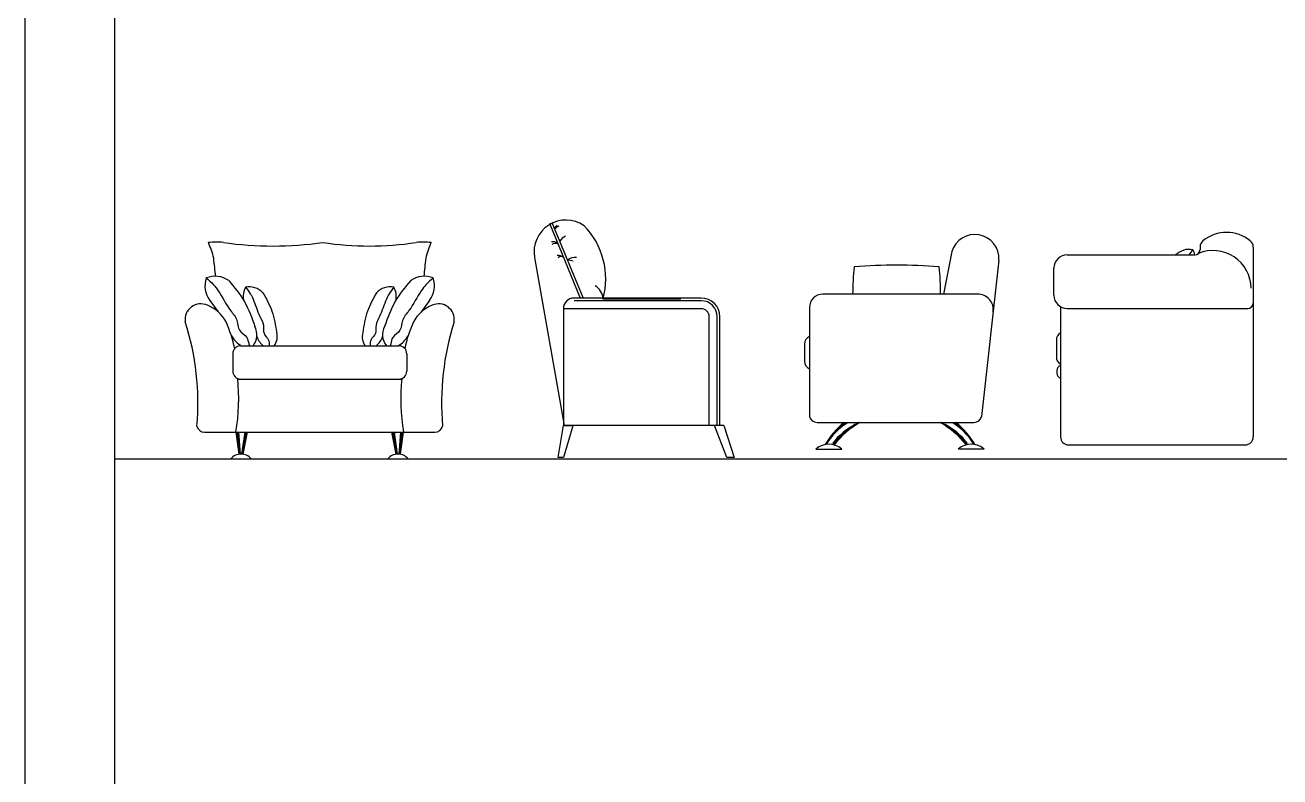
# Model space of a CAD drawing. Header units: inches. Extents: x 6 to 48.5, y 12.5 to 37.3.
# Drawn here: x 5.971 to 10.691, y 22.083 to 24.913 of the extents above; entities that cross this region are included whole.
import ezdxf

# ---------------------------------------------------------------- set-up
doc = ezdxf.new("R2010")
doc.units = ezdxf.units.IN
doc.header["$MEASUREMENT"] = 0
for name, color, linetype in [('02', 2, 'Continuous'), ('1', 1, 'Continuous'), ('4', 4, 'Continuous'), ('kadrbm', 4, 'Continuous')]:
    doc.layers.add(name, color=color, linetype=linetype)

# ---------------------------------------------------------------- blocks, each defined once
blk = doc.blocks.new('kadrbm')
at = {"layer": 'kadrbm', "color": 4}
blk.add_lwpolyline([(0, 0), (0, 24.7972), (21, 24.7972), (21, 0), (0, 0)], close=True, dxfattribs=at)
blk.add_lwpolyline([(20.6631, 0.3257), (20.6631, 24.4603), (0.3369, 24.4603), (0.3369, 0.3257), (20.6631, 0.3257)], dxfattribs=at)

msp = doc.modelspace()

# ---------------------------------------------------------------- linework, layer by layer
at = {"layer": '02'}
for p, q in [((7.9525, 24.1703), (8.07, 23.8854)), ((7.9432, 24.1667), (8.0592, 23.8854)), ((7.9958, 23.8454), (7.9958, 23.4054)), ((8.5143, 23.8454), (7.9958, 23.8454)), ((8.5143, 23.8854), (8.0358, 23.8854)), ((8.5143, 23.8754), (8.0358, 23.8754)), ((8.1447, 23.8829), (8.438, 23.8829)), ((8.5443, 23.4054), (8.5443, 23.8154)), ((8.5743, 23.4054), (8.5743, 23.8154)), ((6.7703, 23.5806), (7.3878, 23.5806)), ((6.7688, 23.3806), (6.7776, 23.2979)), ((6.7736, 23.3806), (6.7799, 23.2981)), ((6.7971, 23.3806), (6.7853, 23.2982)), ((6.8022, 23.3806), (6.7887, 23.2978)), ((7.3539, 23.3806), (7.3674, 23.2978)), ((7.359, 23.3806), (7.3707, 23.2982)), ((7.3824, 23.3806), (7.3762, 23.2981)), ((7.3873, 23.3806), (7.3785, 23.2979))]:
    msp.add_line(p, q, dxfattribs=at)
for centre, radius, start, end in [((7.9885, 24.1369), 0.0277, 125.2673, 162.1372), ((8.0674, 24.0222), 0.1614, 123.5904, 130.7203), ((7.9546, 24.0686), 0.0291, 49.8428, 97.3436), ((7.9658, 24.0663), 0.0247, 74.4222, 122.1425), ((8.0225, 24.0762), 0.0461, 114.4314, 149.7715), ((7.9741, 24.0103), 0.0355, 51.9645, 92.6346), ((7.9869, 24.0293), 0.0128, 29.9671, 150.0329), ((8.0394, 23.9922), 0.0464, 83.208, 127.7311), ((7.9839, 23.8494), 0.1815, 74.4357, 81.42), ((8.0844, 23.8785), 0.0613, 6.4429, 59.3135), ((8.0358, 23.8454), 0.04, 90, 180), ((8.5143, 23.8154), 0.06, 0, 90), ((8.5143, 23.8154), 0.03, 0, 90), ((9.1984, 23.2104), 0.249, 124.3728, 150.1504), ((9.193, 23.2087), 0.2442, 122.223, 148.7838), ((9.2434, 23.1611), 0.2902, 117.9833, 143.5279), ((9.281, 23.1611), 0.2902, 36.4721, 62.0167), ((9.3314, 23.2087), 0.2442, 31.2162, 57.777), ((9.326, 23.2104), 0.249, 29.8496, 55.6272), ((9.2209, 23.172), 0.2699, 118.42, 142.1102), ((9.3035, 23.172), 0.2699, 37.8898, 61.58)]:
    msp.add_arc(centre, radius, start, end, dxfattribs=at)
msp.add_open_spline([(10.3641, 24.0676), (10.3589, 24.0611), (10.3538, 24.0546), (10.3491, 24.0477)], degree=3, dxfattribs=at)
for points, knots in [([(6.652, 23.9611), (6.6615, 23.9529), (6.6781, 23.9385), (6.7094, 23.8977), (6.7316, 23.8488), (6.7721, 23.8057), (6.77, 23.76), (6.8068, 23.7435), (6.8104, 23.7188), (6.8133, 23.7082), (6.814, 23.7059)], [0, 0, 0, 0, 37.506288, 65.782259, 153.619658, 198.465285, 236.495883, 274.837161, 300.242842, 307.42838, 307.42838, 307.42838, 307.42838]), ([(7.506, 23.9611), (7.4966, 23.9529), (7.48, 23.9385), (7.4486, 23.8977), (7.4264, 23.8488), (7.386, 23.8057), (7.388, 23.76), (7.3512, 23.7435), (7.3476, 23.7188), (7.3447, 23.7082), (7.344, 23.7059)], [0, 0, 0, 0, 37.506288, 65.782259, 153.619658, 198.465285, 236.495883, 274.837161, 300.242842, 307.42838, 307.42838, 307.42838, 307.42838]), ([(6.8001, 23.9261), (6.8063, 23.9183), (6.8172, 23.9045), (6.8358, 23.8677), (6.8461, 23.826), (6.8715, 23.7862), (6.8631, 23.7505), (6.8896, 23.7321), (6.8888, 23.7137), (6.8893, 23.7064), (6.8893, 23.7059)], [0, 0, 0, 0, 37.506288, 65.782259, 153.619658, 198.465285, 236.495883, 274.837161, 300.242842, 301.926971, 301.926971, 301.926971, 301.926971]), ([(7.3579, 23.9261), (7.3517, 23.9183), (7.3408, 23.9045), (7.3222, 23.8677), (7.312, 23.826), (7.2866, 23.7862), (7.2949, 23.7505), (7.2684, 23.7321), (7.2692, 23.7137), (7.2688, 23.7064), (7.2687, 23.7059)], [0, 0, 0, 0, 37.506288, 65.782259, 153.619658, 198.465285, 236.495883, 274.837161, 300.242842, 301.926971, 301.926971, 301.926971, 301.926971])]:
    msp.add_open_spline(points, degree=3, knots=knots, dxfattribs=at)
at = {"layer": '1'}
for p, q in [((10.3908, 24.0776), (10.3908, 24.0677)), ((10.5908, 24.0776), (10.5908, 23.3628)), ((9.4569, 24.0606), (9.4252, 23.9005)), ((9.6341, 24.0286), (9.5689, 23.4403)), ((9.891, 24.0477), (10.3708, 24.0477)), ((9.841, 23.8961), (9.841, 23.9977)), ((9.5543, 23.9005), (8.9714, 23.9005)), ((8.9214, 23.8505), (8.9214, 23.4403)), ((9.866, 23.8528), (9.866, 23.3628)), ((9.891, 23.8461), (10.5708, 23.8461)), ((6.7817, 23.7059), (7.3763, 23.7059)), ((8.9029, 23.7127), (8.9029, 23.6474)), ((9.8503, 23.7281), (9.8503, 23.6628)), ((6.7517, 23.6759), (6.7517, 23.6106)), ((7.4063, 23.6759), (7.4063, 23.6106)), ((9.8523, 23.6128), (9.8523, 23.6028)), ((8.9505, 23.4174), (9.5398, 23.4174)), ((6.6459, 23.3806), (7.5122, 23.3806)), ((9.896, 23.3328), (10.5608, 23.3328)), ((6.3075, 23.2806), (26.6337, 23.2806))]:
    msp.add_line(p, q, dxfattribs=at)
for centre, radius, start, end in [((9.5436, 24.0339), 0.0907, 356.6606, 162.8598), ((10.4908, 23.993), 0.1398, 50.4063, 129.5937), ((6.6901, 23.8309), 0.2652, 84.3094, 96.5371), ((6.3884, 23.9685), 0.2993, 12.865, 24.8581), ((6.9034, 25.3814), 1.3002, 261.7315, 278.288), ((7.2664, 25.2239), 1.1427, 261.1582, 278.821), ((7.468, 23.8309), 0.2652, 83.4629, 95.6906), ((7.7697, 23.9685), 0.2993, 155.1419, 167.135), ((10.4208, 24.0776), 0.03, 129.5937, 180), ((10.5608, 24.0776), 0.03, 0, 50.4063), ((2.376, 23.5318), 4.3334, 5.7686, 6.6708), ((11.782, 23.5318), 4.3334, 173.3292, 174.2314), ((9.891, 23.9977), 0.05, 90, 180), ((10.3708, 24.0677), 0.02, 270, 0), ((10.4393, 23.9205), 0.1437, 0.7176, 112.237), ((10.0877, 23.8988), 1.0038, 174.0143, 179.9025), ((9.2495, 21.7657), 2.2435, 85.9064, 94.0936), ((8.4706, 23.9053), 0.9442, 359.7097, 5.969), ((8.9714, 23.8505), 0.05, 90, 180), ((9.5541, 23.8415), 0.059, 351.7791, 90.2322), ((9.891, 23.8961), 0.05, 180, 270), ((6.6316, 23.8047), 0.059, 65.3723, 188.2209), ((6.6039, 23.729), 0.1395, 28.478, 67.9871), ((7.5542, 23.729), 0.1395, 112.0129, 151.522), ((7.5264, 23.8047), 0.059, 351.7791, 114.6277), ((10.5708, 23.8661), 0.02, 270, 0), ((5.617, 23.4915), 1.0036, 354.969, 17.6796), ((6.2694, 23.5906), 0.501, 12.1108, 24.1446), ((7.8886, 23.5906), 0.501, 155.8554, 167.8892), ((8.5411, 23.4915), 1.0036, 162.3204, 185.031), ((9.8803, 23.7281), 0.03, 118.3772, 180), ((6.7817, 23.6759), 0.03, 90, 180), ((7.3763, 23.6759), 0.03, 0, 90), ((8.9329, 23.7127), 0.03, 112.5102, 180), ((9.8803, 23.6628), 0.03, 180, 241.6228), ((6.7817, 23.6106), 0.03, 180, 270), ((7.3763, 23.6106), 0.03, 270, 0), ((8.9329, 23.6474), 0.03, 180, 247.4898), ((9.8723, 23.6128), 0.02, 108.1782, 180), ((9.8723, 23.6028), 0.02, 180, 251.8218), ((8.9505, 23.4474), 0.03, 193.7828, 270), ((9.5398, 23.4474), 0.03, 270, 346.2172), ((6.6459, 23.4106), 0.03, 193.7828, 270), ((7.5122, 23.4106), 0.03, 270, 346.2172), ((9.896, 23.3628), 0.03, 180, 270), ((10.5608, 23.3628), 0.03, 270, 0)]:
    msp.add_arc(centre, radius, start, end, dxfattribs=at)
at = {"layer": '4'}
for p, q in [((7.8871, 24.0385), (7.9992, 23.4054)), ((6.6657, 23.8769), (6.6968, 23.8331)), ((7.4923, 23.8769), (7.4612, 23.8331)), ((8.5843, 23.4054), (8.5843, 23.8154)), ((6.7638, 23.3806), (6.7744, 23.2974)), ((6.8065, 23.3806), (6.7903, 23.2975)), ((7.3496, 23.3806), (7.3658, 23.2975)), ((7.3923, 23.3806), (7.3817, 23.2974)), ((8.5999, 23.4054), (7.9983, 23.4054)), ((8.6111, 23.2854), (8.5645, 23.4054)), ((8.5999, 23.4054), (8.6377, 23.2854)), ((8.6377, 23.2854), (8.6111, 23.2854)), ((8.9455, 23.3174), (9.043, 23.3174)), ((9.5789, 23.3174), (9.4813, 23.3174))]:
    msp.add_line(p, q, dxfattribs=at)
msp.add_lwpolyline([(8.0313, 23.4051), (7.9958, 23.2854), (7.9758, 23.2854), (7.9958, 23.4054)], close=True, dxfattribs=at)
for centre, radius, start, end in [((8.0054, 24.059), 0.12, 55.3713, 189.8192), ((7.8698, 23.9584), 0.2851, 344.5565, 44.3715), ((10.3507, 23.9963), 0.0725, 79.3491, 134.8945), ((10.2995, 24.0318), 0.0738, 12.4145, 28.9921), ((6.7395, 23.9321), 0.0922, 161.6688, 216.8088), ((6.6849, 23.8767), 0.0907, 55.0706, 111.3118), ((7.4731, 23.8767), 0.0907, 68.6882, 124.9294), ((7.4185, 23.9321), 0.0922, 323.1912, 18.3312), ((6.8646, 23.8904), 0.0738, 151.0079, 189.4415), ((6.8135, 23.8549), 0.0725, 44.4097, 100.6509), ((7.3445, 23.8549), 0.0725, 79.3491, 135.5903), ((7.2934, 23.8904), 0.0738, 350.5585, 28.9921), ((8.5143, 23.8154), 0.07, 0, 90), ((6.7769, 23.7476), 0.066, 320.9252, 27.9818), ((6.8667, 23.7397), 0.0528, 320.2192, 17.3208), ((7.2913, 23.7397), 0.0528, 162.6792, 219.7808), ((7.3811, 23.7476), 0.066, 152.0182, 219.0748), ((6.8286, 23.7869), 0.0922, 207.8731, 241.3813), ((6.9131, 23.763), 0.0738, 197.2122, 230.7203), ((7.2449, 23.763), 0.0738, 309.2797, 342.7878), ((7.3295, 23.7869), 0.0922, 298.6187, 332.1269), ((6.0218, 23.5056), 0.7525, 350.4441, 5.9004), ((8.1362, 23.5056), 0.7525, 174.0996, 189.5559), ((9.25, 23.1756), 0.3127, 129.3605, 149.575), ((9.2692, 23.1365), 0.3219, 119.23, 142.4559), ((9.2552, 23.1365), 0.3219, 37.5441, 60.77), ((9.2743, 23.1756), 0.3127, 30.425, 50.6395), ((8.9943, 23.2598), 0.0755, 49.7425, 130.2575), ((9.5301, 23.2598), 0.0755, 49.7425, 130.2575), ((6.7829, 23.249), 0.0495, 39.7371, 140.2629), ((7.3732, 23.249), 0.0495, 39.7371, 140.2629)]:
    msp.add_arc(centre, radius, start, end, dxfattribs=at)
for points in [[(6.7369, 23.951), (6.7946, 23.8736), (6.8352, 23.7785)], [(7.4212, 23.951), (7.3634, 23.8736), (7.3228, 23.7785)], [(6.8653, 23.9056), (6.8993, 23.8362), (6.9171, 23.7555)], [(7.2927, 23.9056), (7.2588, 23.8362), (7.2409, 23.7555)]]:
    msp.add_spline(points, degree=3, dxfattribs=at)

# ---------------------------------------------------------------- block references
at = {"layer": 'kadrbm'}
msp.add_blockref('kadrbm', (5.9706, 12.5141), dxfattribs=at)

doc.saveas('drawing.dxf')
